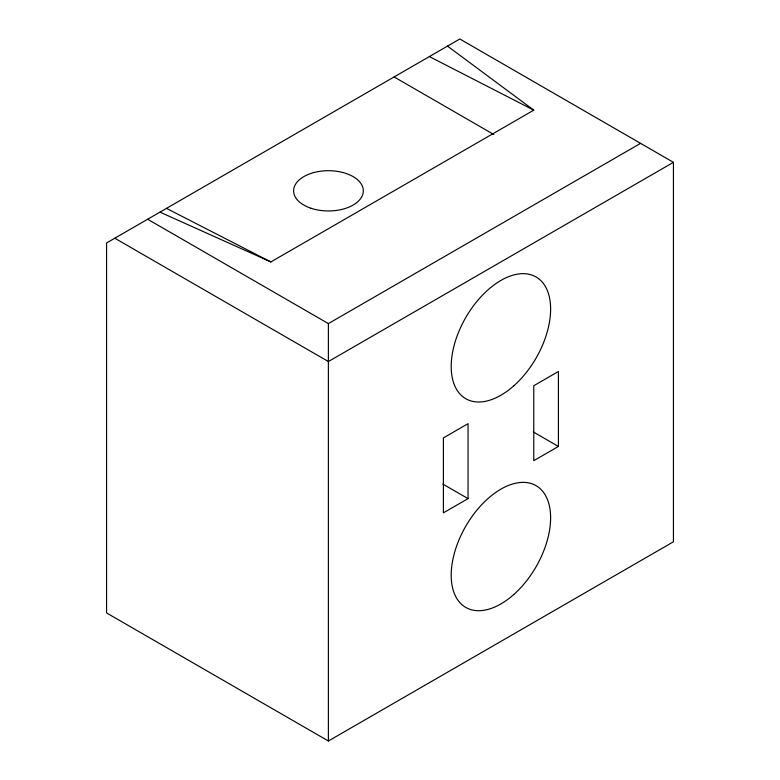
<?xml version="1.0" encoding="UTF-8"?>
<svg xmlns="http://www.w3.org/2000/svg" width="780" height="780" viewBox="0 0 780 780"><rect width="100%" height="100%" fill="white"/><g stroke="black" fill="none" stroke-linecap="round" stroke-linejoin="round"><path stroke-width="1.17" d="M159.968 212.131L270.875 261.934L533.774 110.146L447.505 46.117M147.644 219.239L328.38 323.593L640.575 143.354M673.433 162.328L459.829 39L106.567 242.96L106.567 612.934L328.38 741L673.433 541.788L673.433 162.328L328.38 361.54L114.777 238.212M468.049 498.625L443.401 512.85L443.401 437.902L468.049 423.677L468.049 498.625L442.874 484.087M558.422 446.443L533.774 460.678L533.774 385.729L558.422 371.504L558.422 446.443L533.247 431.915M429.38 56.579L533.774 110.146M166.481 208.367L270.875 261.934M394.105 76.947L493.867 134.54M328.38 323.593L328.38 741M513.776 385.837A70.288 40.579 -60 0 0 536.055 276.949A70.288 40.579 -60 0 0 452.897 350.688A70.288 40.579 -60 0 0 513.776 385.837M513.776 594.535A70.288 40.579 -60 0 0 536.055 485.657A70.288 40.579 -60 0 0 452.897 559.387A70.288 40.579 -60 0 0 513.776 594.535M311.035 208.26A34.856 20.124 0 0 0 363.324 190.827A34.856 20.124 0 0 0 311.035 173.404A34.856 20.124 0 0 0 311.035 208.26"/></g></svg>
